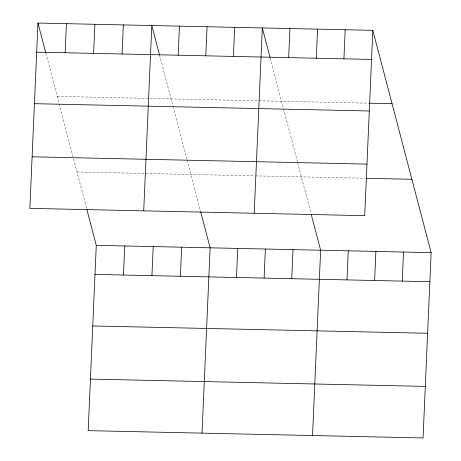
<?xml version="1.0" encoding="UTF-8"?>
<svg xmlns="http://www.w3.org/2000/svg" width="461" height="461" viewBox="0 0 461 461"><rect width="100%" height="100%" fill="white"/><g stroke="black" fill="none" stroke-linecap="round" stroke-linejoin="round"><path stroke-width="0.35" stroke-dasharray="2.31 1.73" d="M57.199 96.401L368.685 103.195M77.027 171.976L254.633 175.854M255.342 175.866L365.141 178.263M270.186 57.953L283.359 108.168M283.538 108.854L297.42 161.753M297.604 162.445L311.008 213.547M159.506 54.876L172.858 105.753M173.036 106.445L186.918 159.345M187.097 160.03L200.506 211.138M45.823 53.055L59.002 103.276M59.181 103.961L86.651 208.654"/><path stroke-width="0.69" d="M37.952 23.05L29.861 208.366L364.726 215.667L372.816 30.351L37.952 23.05L45.651 52.393M65.145 52.744L66.419 23.672M93.612 53.367L94.88 24.289M86.829 209.323L96.274 245.333L88.184 430.649L423.048 437.95L431.139 252.634L372.816 30.351M122.073 53.989L123.341 24.911M123.467 275.027L124.741 245.949M143.717 210.85L151.807 25.534L159.506 54.876M151.934 275.649L153.202 246.572M178.165 55.211L179.433 26.133M180.395 276.266L181.669 247.194M205.79 55.816L207.058 26.738M202.039 433.133L210.13 247.816L200.679 211.806M233.416 56.415L234.684 27.343M236.487 277.493L237.755 248.416M254.218 213.259L262.309 27.942L270.008 57.285M264.113 278.092L265.38 249.021M288.667 57.619L289.934 28.547M291.738 278.698L293.006 249.62M316.292 58.224L317.56 29.147M312.541 435.541L320.631 250.225L311.187 214.215M343.918 58.824L345.191 29.752M346.989 279.902L348.262 250.824M374.614 280.501L375.888 251.429M402.246 281.106L403.513 252.029M36.684 52.128L371.543 59.429M369.394 103.212L392.063 103.708M34.431 103.685L369.296 110.986M32.114 156.809L366.973 164.11M366.558 178.292L411.892 179.283M96.274 245.333L431.139 252.634M95.006 274.404L429.871 281.711M92.753 325.967L427.618 333.268M90.437 379.086L425.301 386.393"/></g></svg>
